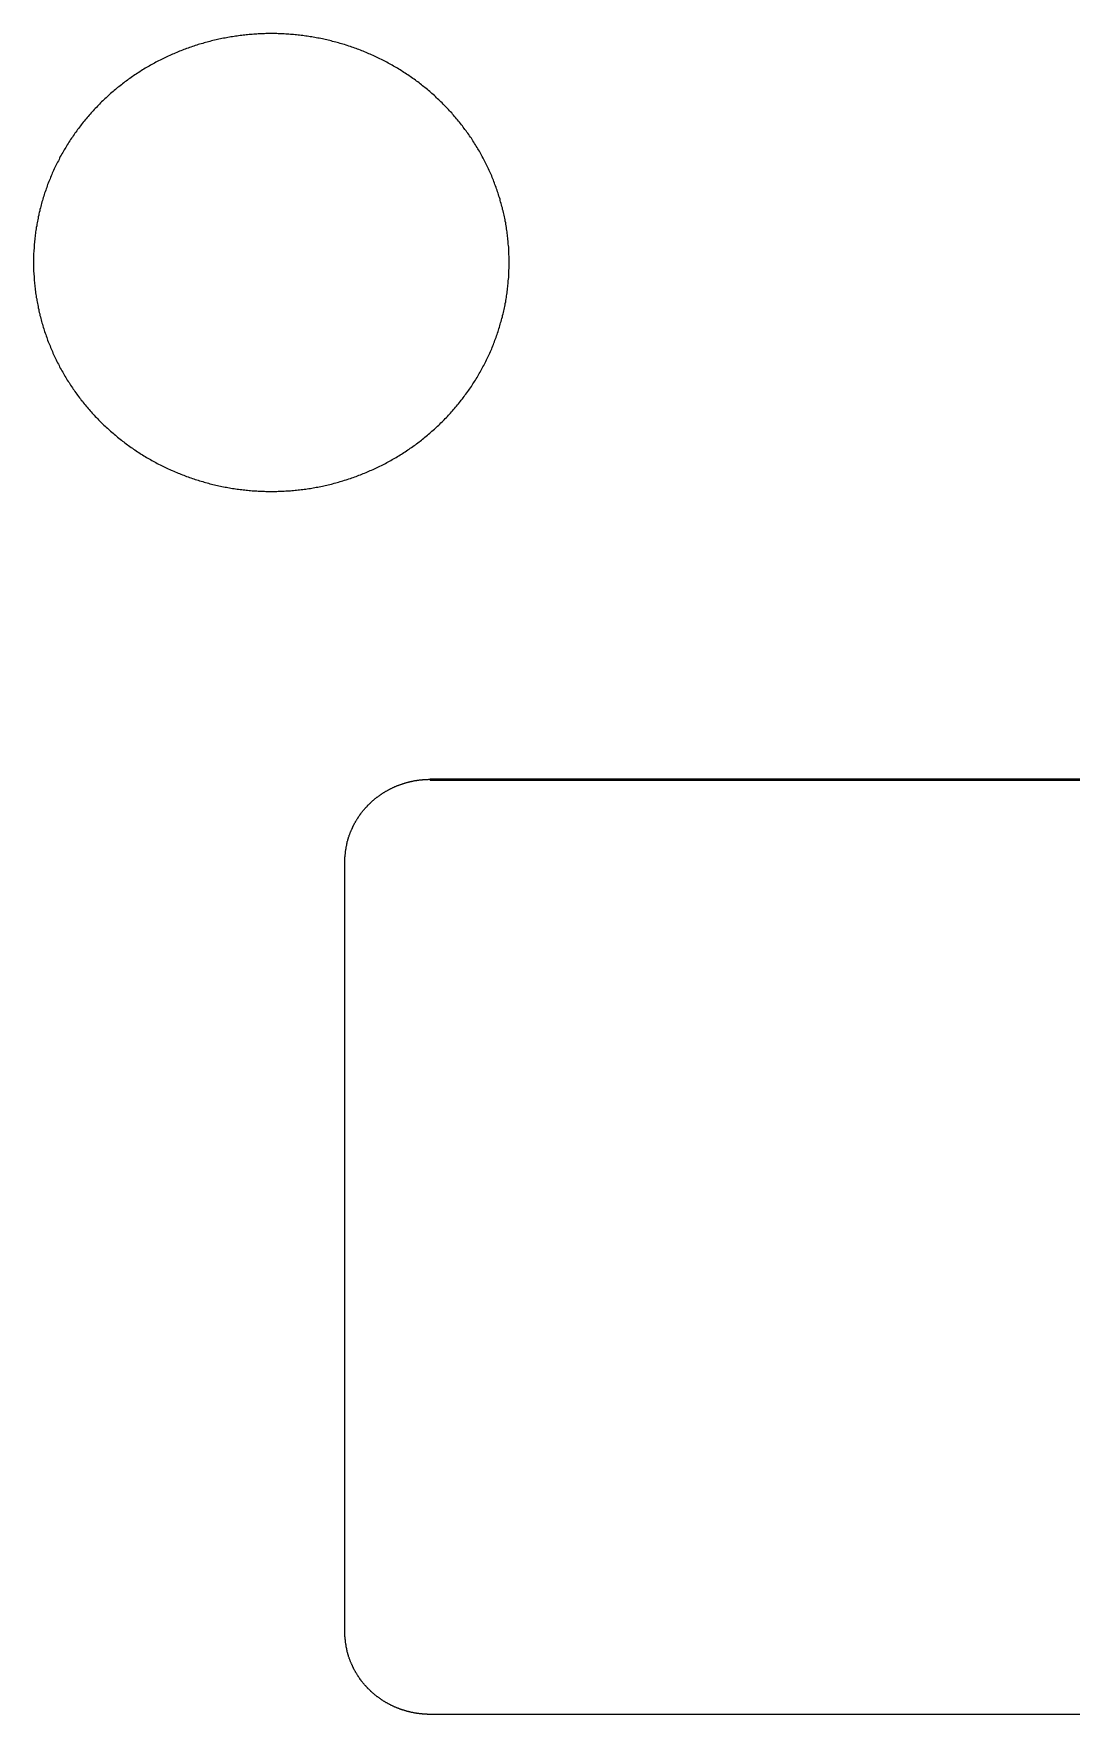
# Model space of a CAD drawing. Extents: x 4511820 to 5180432, y -1526536 to -944957.
# Drawn here: x 5013733.4 to 5013773.1, y -1423228.2 to -1423163.9 of the extents above; entities that cross this region are included whole.
import ezdxf

# ---------------------------------------------------------------- set-up
doc = ezdxf.new("R2010")
doc.units = 0
doc.header["$MEASUREMENT"] = 0
doc.layers.add('Z-Kúrenie', color=101, linetype='CONTINUOUS')

msp = doc.modelspace()

# ---------------------------------------------------------------- linework, layer by layer
at = {"layer": 'Z-Kúrenie'}
for p, q in [((5013809.5, -1423192.435), (5013748.543, -1423192.435)), ((5013748.543, -1423192.435), (5013748.543, -1423192.479)), ((5013809.5, -1423192.479), (5013748.543, -1423192.479)), ((5013745.276, -1423225.122), (5013745.276, -1423195.582)), ((5013809.5, -1423228.226), (5013748.543, -1423228.226))]:
    msp.add_line(p, q, dxfattribs=at)
for points in [[(5013751.563, -1423172.648, 0), (5013751.563, -1423172.589, 0), (5013751.563, -1423172.531, 0), (5013751.563, -1423172.472, 0), (5013751.563, -1423172.414, 0), (5013751.554, -1423172.356, 0), (5013751.554, -1423172.297, 0), (5013751.554, -1423172.239, 0), (5013751.546, -1423172.18, 0), (5013751.546, -1423172.122, 0), (5013751.546, -1423172.063, 0), (5013751.537, -1423172.005, 0), (5013751.529, -1423171.947, 0), (5013751.529, -1423171.888, 0), (5013751.521, -1423171.83, 0), (5013751.512, -1423171.772, 0), (5013751.512, -1423171.714, 0), (5013751.504, -1423171.655, 0), (5013751.496, -1423171.597, 0), (5013751.487, -1423171.539, 0), (5013751.479, -1423171.481, 0), (5013751.47, -1423171.423, 0), (5013751.462, -1423171.365, 0), (5013751.454, -1423171.307, 0), (5013751.445, -1423171.249, 0), (5013751.437, -1423171.191, 0), (5013751.429, -1423171.134, 0), (5013751.412, -1423171.076, 0), (5013751.404, -1423171.018, 0), (5013751.395, -1423170.961, 0), (5013751.378, -1423170.903, 0), (5013751.37, -1423170.846, 0), (5013751.353, -1423170.789, 0), (5013751.345, -1423170.732, 0), (5013751.328, -1423170.675, 0), (5013751.311, -1423170.618, 0), (5013751.303, -1423170.561, 0), (5013751.286, -1423170.504, 0), (5013751.27, -1423170.447, 0), (5013751.253, -1423170.391, 0), (5013751.236, -1423170.334, 0), (5013751.219, -1423170.278, 0), (5013751.211, -1423170.222, 0), (5013751.186, -1423170.166, 0), (5013751.169, -1423170.11, 0), (5013751.152, -1423170.054, 0), (5013751.136, -1423169.998, 0), (5013751.119, -1423169.942, 0), (5013751.102, -1423169.887, 0), (5013751.077, -1423169.832, 0), (5013751.06, -1423169.776, 0), (5013751.044, -1423169.721, 0), (5013751.019, -1423169.667, 0), (5013751.002, -1423169.612, 0), (5013750.977, -1423169.557, 0), (5013750.96, -1423169.503, 0), (5013750.935, -1423169.448, 0), (5013750.91, -1423169.394, 0), (5013750.893, -1423169.34, 0), (5013750.868, -1423169.286, 0), (5013750.843, -1423169.232, 0), (5013750.818, -1423169.179, 0), (5013750.793, -1423169.126, 0), (5013750.767, -1423169.072, 0), (5013750.742, -1423169.019, 0), (5013750.717, -1423168.966, 0), (5013750.692, -1423168.914, 0), (5013750.667, -1423168.861, 0), (5013750.642, -1423168.809, 0), (5013750.617, -1423168.757, 0), (5013750.592, -1423168.705, 0), (5013750.567, -1423168.653, 0), (5013750.533, -1423168.601, 0), (5013750.508, -1423168.55, 0), (5013750.475, -1423168.499, 0), (5013750.449, -1423168.447, 0), (5013750.424, -1423168.397, 0), (5013750.391, -1423168.346, 0), (5013750.366, -1423168.296, 0), (5013750.332, -1423168.245, 0), (5013750.299, -1423168.195, 0), (5013750.274, -1423168.145, 0), (5013750.24, -1423168.096, 0), (5013750.207, -1423168.046, 0), (5013750.173, -1423167.997, 0), (5013750.148, -1423167.948, 0), (5013750.115, -1423167.899, 0), (5013750.081, -1423167.851, 0), (5013750.048, -1423167.803, 0), (5013750.014, -1423167.754, 0), (5013749.981, -1423167.707, 0), (5013749.947, -1423167.659, 0), (5013749.914, -1423167.611, 0), (5013749.872, -1423167.564, 0), (5013749.839, -1423167.517, 0), (5013749.805, -1423167.47, 0), (5013749.772, -1423167.424, 0), (5013749.738, -1423167.378, 0), (5013749.696, -1423167.332, 0), (5013749.663, -1423167.286, 0), (5013749.621, -1423167.24, 0), (5013749.588, -1423167.195, 0), (5013749.546, -1423167.15, 0), (5013749.512, -1423167.105, 0), (5013749.47, -1423167.061, 0), (5013749.437, -1423167.016, 0), (5013749.395, -1423166.972, 0), (5013749.362, -1423166.929, 0), (5013749.32, -1423166.885, 0), (5013749.278, -1423166.842, 0), (5013749.236, -1423166.799, 0), (5013749.203, -1423166.756, 0), (5013749.161, -1423166.714, 0), (5013749.119, -1423166.671, 0), (5013749.077, -1423166.629, 0), (5013749.035, -1423166.588, 0), (5013748.993, -1423166.546, 0), (5013748.952, -1423166.505, 0), (5013748.91, -1423166.464, 0), (5013748.868, -1423166.424, 0), (5013748.826, -1423166.384, 0), (5013748.784, -1423166.344, 0), (5013748.742, -1423166.304, 0), (5013748.7, -1423166.264, 0), (5013748.65, -1423166.225, 0), (5013748.608, -1423166.186, 0), (5013748.567, -1423166.148, 0), (5013748.525, -1423166.11, 0), (5013748.475, -1423166.072, 0), (5013748.433, -1423166.034, 0), (5013748.391, -1423165.997, 0), (5013748.341, -1423165.959, 0), (5013748.299, -1423165.923, 0), (5013748.249, -1423165.886, 0), (5013748.207, -1423165.85, 0), (5013748.157, -1423165.814, 0), (5013748.115, -1423165.778, 0), (5013748.064, -1423165.743, 0), (5013748.014, -1423165.708, 0), (5013747.972, -1423165.673, 0), (5013747.922, -1423165.639, 0), (5013747.872, -1423165.605, 0), (5013747.83, -1423165.571, 0), (5013747.78, -1423165.537, 0), (5013747.73, -1423165.504, 0), (5013747.679, -1423165.471, 0), (5013747.638, -1423165.439, 0), (5013747.587, -1423165.407, 0), (5013747.537, -1423165.375, 0), (5013747.487, -1423165.343, 0), (5013747.437, -1423165.312, 0), (5013747.387, -1423165.281, 0), (5013747.336, -1423165.25, 0), (5013747.286, -1423165.22, 0), (5013747.236, -1423165.19, 0), (5013747.186, -1423165.16, 0), (5013747.136, -1423165.131, 0), (5013747.085, -1423165.102, 0), (5013747.035, -1423165.073, 0), (5013746.985, -1423165.045, 0), (5013746.935, -1423165.017, 0), (5013746.884, -1423164.989, 0), (5013746.826, -1423164.962, 0), (5013746.776, -1423164.935, 0), (5013746.725, -1423164.908, 0), (5013746.675, -1423164.881, 0), (5013746.617, -1423164.855, 0), (5013746.566, -1423164.83, 0), (5013746.516, -1423164.804, 0), (5013746.466, -1423164.779, 0), (5013746.407, -1423164.755, 0), (5013746.357, -1423164.73, 0), (5013746.299, -1423164.706, 0), (5013746.248, -1423164.682, 0), (5013746.198, -1423164.659, 0), (5013746.14, -1423164.636, 0), (5013746.089, -1423164.613, 0), (5013746.031, -1423164.591, 0), (5013745.981, -1423164.569, 0), (5013745.922, -1423164.547, 0), (5013745.872, -1423164.526, 0), (5013745.813, -1423164.505, 0), (5013745.763, -1423164.484, 0), (5013745.705, -1423164.464, 0), (5013745.654, -1423164.444, 0), (5013745.596, -1423164.424, 0), (5013745.537, -1423164.405, 0), (5013745.487, -1423164.386, 0), (5013745.428, -1423164.368, 0), (5013745.37, -1423164.349, 0), (5013745.32, -1423164.332, 0), (5013745.261, -1423164.314, 0), (5013745.202, -1423164.297, 0), (5013745.152, -1423164.28, 0), (5013745.094, -1423164.264, 0), (5013745.035, -1423164.247, 0), (5013744.976, -1423164.232, 0), (5013744.926, -1423164.216, 0), (5013744.868, -1423164.201, 0), (5013744.809, -1423164.187, 0), (5013744.751, -1423164.172, 0), (5013744.7, -1423164.158, 0), (5013744.642, -1423164.145, 0), (5013744.583, -1423164.131, 0), (5013744.525, -1423164.118, 0), (5013744.466, -1423164.106, 0), (5013744.416, -1423164.094, 0), (5013744.357, -1423164.082, 0), (5013744.299, -1423164.07, 0), (5013744.24, -1423164.059, 0), (5013744.181, -1423164.048, 0), (5013744.123, -1423164.038, 0), (5013744.064, -1423164.028, 0), (5013744.006, -1423164.018, 0), (5013743.947, -1423164.009, 0), (5013743.897, -1423164, 0), (5013743.838, -1423163.991, 0), (5013743.78, -1423163.983, 0), (5013743.721, -1423163.975, 0), (5013743.663, -1423163.967, 0), (5013743.604, -1423163.96, 0), (5013743.545, -1423163.953, 0), (5013743.487, -1423163.947, 0), (5013743.428, -1423163.94, 0), (5013743.37, -1423163.935, 0), (5013743.311, -1423163.929, 0), (5013743.253, -1423163.924, 0), (5013743.194, -1423163.919, 0), (5013743.135, -1423163.915, 0), (5013743.077, -1423163.911, 0), (5013743.018, -1423163.907, 0), (5013742.96, -1423163.904, 0), (5013742.901, -1423163.901, 0), (5013742.842, -1423163.899, 0), (5013742.784, -1423163.897, 0), (5013742.725, -1423163.895, 0), (5013742.667, -1423163.893, 0), (5013742.608, -1423163.892, 0), (5013742.55, -1423163.892, 0), (5013742.491, -1423163.891, 0), (5013742.432, -1423163.891, 0), (5013742.374, -1423163.892, 0), (5013742.315, -1423163.892, 0), (5013742.257, -1423163.893, 0), (5013742.198, -1423163.895, 0), (5013742.14, -1423163.897, 0), (5013742.081, -1423163.899, 0), (5013742.022, -1423163.901, 0), (5013741.964, -1423163.904, 0), (5013741.905, -1423163.907, 0), (5013741.847, -1423163.911, 0), (5013741.788, -1423163.915, 0), (5013741.729, -1423163.919, 0), (5013741.671, -1423163.924, 0), (5013741.612, -1423163.929, 0), (5013741.554, -1423163.935, 0), (5013741.504, -1423163.94, 0), (5013741.445, -1423163.947, 0), (5013741.386, -1423163.953, 0), (5013741.328, -1423163.96, 0), (5013741.269, -1423163.967, 0), (5013741.211, -1423163.975, 0), (5013741.152, -1423163.983, 0), (5013741.093, -1423163.991, 0), (5013741.035, -1423164, 0), (5013740.976, -1423164.009, 0), (5013740.918, -1423164.018, 0), (5013740.859, -1423164.028, 0), (5013740.801, -1423164.038, 0), (5013740.75, -1423164.048, 0), (5013740.692, -1423164.059, 0), (5013740.633, -1423164.07, 0), (5013740.575, -1423164.082, 0), (5013740.516, -1423164.094, 0), (5013740.457, -1423164.106, 0), (5013740.399, -1423164.118, 0), (5013740.349, -1423164.131, 0), (5013740.29, -1423164.145, 0), (5013740.231, -1423164.158, 0), (5013740.173, -1423164.172, 0), (5013740.114, -1423164.187, 0), (5013740.064, -1423164.201, 0), (5013740.006, -1423164.216, 0), (5013739.947, -1423164.232, 0), (5013739.888, -1423164.247, 0), (5013739.838, -1423164.264, 0), (5013739.78, -1423164.28, 0), (5013739.721, -1423164.297, 0), (5013739.662, -1423164.314, 0), (5013739.612, -1423164.332, 0), (5013739.554, -1423164.349, 0), (5013739.503, -1423164.368, 0), (5013739.445, -1423164.386, 0), (5013739.386, -1423164.405, 0), (5013739.336, -1423164.424, 0), (5013739.277, -1423164.444, 0), (5013739.219, -1423164.464, 0), (5013739.169, -1423164.484, 0), (5013739.11, -1423164.505, 0), (5013739.06, -1423164.526, 0), (5013739.001, -1423164.547, 0), (5013738.951, -1423164.569, 0), (5013738.893, -1423164.591, 0), (5013738.842, -1423164.613, 0), (5013738.784, -1423164.636, 0), (5013738.734, -1423164.659, 0), (5013738.683, -1423164.682, 0), (5013738.625, -1423164.706, 0), (5013738.575, -1423164.73, 0), (5013738.516, -1423164.755, 0), (5013738.466, -1423164.779, 0), (5013738.416, -1423164.804, 0), (5013738.357, -1423164.83, 0), (5013738.307, -1423164.855, 0), (5013738.257, -1423164.881, 0), (5013738.206, -1423164.908, 0), (5013738.148, -1423164.935, 0), (5013738.098, -1423164.962, 0), (5013738.047, -1423164.989, 0), (5013737.997, -1423165.017, 0), (5013737.947, -1423165.045, 0), (5013737.897, -1423165.073, 0), (5013737.838, -1423165.102, 0), (5013737.788, -1423165.131, 0), (5013737.738, -1423165.16, 0), (5013737.687, -1423165.19, 0), (5013737.637, -1423165.22, 0), (5013737.587, -1423165.25, 0), (5013737.537, -1423165.281, 0), (5013737.487, -1423165.312, 0), (5013737.445, -1423165.343, 0), (5013737.395, -1423165.375, 0), (5013737.344, -1423165.407, 0), (5013737.294, -1423165.439, 0), (5013737.244, -1423165.471, 0), (5013737.194, -1423165.504, 0), (5013737.152, -1423165.537, 0), (5013737.102, -1423165.571, 0), (5013737.051, -1423165.605, 0), (5013737.001, -1423165.639, 0), (5013736.959, -1423165.673, 0), (5013736.909, -1423165.708, 0), (5013736.859, -1423165.743, 0), (5013736.817, -1423165.778, 0), (5013736.767, -1423165.814, 0), (5013736.725, -1423165.85, 0), (5013736.675, -1423165.886, 0), (5013736.633, -1423165.923, 0), (5013736.583, -1423165.959, 0), (5013736.541, -1423165.997, 0), (5013736.499, -1423166.034, 0), (5013736.449, -1423166.072, 0), (5013736.407, -1423166.11, 0), (5013736.365, -1423166.148, 0), (5013736.315, -1423166.186, 0), (5013736.273, -1423166.225, 0), (5013736.231, -1423166.264, 0), (5013736.189, -1423166.304, 0), (5013736.148, -1423166.344, 0), (5013736.097, -1423166.384, 0), (5013736.056, -1423166.424, 0), (5013736.014, -1423166.464, 0), (5013735.972, -1423166.505, 0), (5013735.93, -1423166.546, 0), (5013735.888, -1423166.588, 0), (5013735.846, -1423166.629, 0), (5013735.813, -1423166.671, 0), (5013735.771, -1423166.714, 0), (5013735.729, -1423166.756, 0), (5013735.687, -1423166.799, 0), (5013735.646, -1423166.842, 0), (5013735.612, -1423166.885, 0), (5013735.57, -1423166.929, 0), (5013735.528, -1423166.972, 0), (5013735.495, -1423167.016, 0), (5013735.453, -1423167.061, 0), (5013735.42, -1423167.105, 0), (5013735.378, -1423167.15, 0), (5013735.344, -1423167.195, 0), (5013735.302, -1423167.24, 0), (5013735.269, -1423167.286, 0), (5013735.227, -1423167.332, 0), (5013735.194, -1423167.378, 0), (5013735.16, -1423167.424, 0), (5013735.127, -1423167.47, 0), (5013735.085, -1423167.517, 0), (5013735.051, -1423167.564, 0), (5013735.018, -1423167.611, 0), (5013734.984, -1423167.659, 0), (5013734.951, -1423167.707, 0), (5013734.917, -1423167.754, 0), (5013734.884, -1423167.803, 0), (5013734.851, -1423167.851, 0), (5013734.817, -1423167.899, 0), (5013734.784, -1423167.948, 0), (5013734.75, -1423167.997, 0), (5013734.717, -1423168.046, 0), (5013734.692, -1423168.096, 0), (5013734.658, -1423168.145, 0), (5013734.625, -1423168.195, 0), (5013734.599, -1423168.245, 0), (5013734.566, -1423168.296, 0), (5013734.533, -1423168.346, 0), (5013734.507, -1423168.397, 0), (5013734.482, -1423168.447, 0), (5013734.449, -1423168.499, 0), (5013734.424, -1423168.55, 0), (5013734.39, -1423168.601, 0), (5013734.365, -1423168.653, 0), (5013734.34, -1423168.705, 0), (5013734.315, -1423168.757, 0), (5013734.281, -1423168.809, 0), (5013734.256, -1423168.861, 0), (5013734.231, -1423168.914, 0), (5013734.206, -1423168.966, 0), (5013734.181, -1423169.019, 0), (5013734.156, -1423169.072, 0), (5013734.131, -1423169.126, 0), (5013734.106, -1423169.179, 0), (5013734.081, -1423169.232, 0), (5013734.064, -1423169.286, 0), (5013734.039, -1423169.34, 0), (5013734.014, -1423169.394, 0), (5013733.997, -1423169.448, 0), (5013733.972, -1423169.503, 0), (5013733.947, -1423169.557, 0), (5013733.93, -1423169.612, 0), (5013733.905, -1423169.667, 0), (5013733.888, -1423169.721, 0), (5013733.871, -1423169.776, 0), (5013733.846, -1423169.832, 0), (5013733.83, -1423169.887, 0), (5013733.813, -1423169.942, 0), (5013733.788, -1423169.998, 0), (5013733.771, -1423170.054, 0), (5013733.754, -1423170.11, 0), (5013733.737, -1423170.166, 0), (5013733.721, -1423170.222, 0), (5013733.704, -1423170.278, 0), (5013733.687, -1423170.334, 0), (5013733.671, -1423170.391, 0), (5013733.654, -1423170.447, 0), (5013733.645, -1423170.504, 0), (5013733.629, -1423170.561, 0), (5013733.612, -1423170.618, 0), (5013733.604, -1423170.675, 0), (5013733.587, -1423170.732, 0), (5013733.57, -1423170.789, 0), (5013733.562, -1423170.846, 0), (5013733.545, -1423170.903, 0), (5013733.537, -1423170.961, 0), (5013733.528, -1423171.018, 0), (5013733.512, -1423171.076, 0), (5013733.503, -1423171.134, 0), (5013733.495, -1423171.191, 0), (5013733.486, -1423171.249, 0), (5013733.47, -1423171.307, 0), (5013733.461, -1423171.365, 0), (5013733.453, -1423171.423, 0), (5013733.445, -1423171.481, 0), (5013733.436, -1423171.539, 0), (5013733.428, -1423171.597, 0), (5013733.428, -1423171.655, 0), (5013733.419, -1423171.714, 0), (5013733.411, -1423171.772, 0), (5013733.403, -1423171.83, 0), (5013733.403, -1423171.888, 0), (5013733.394, -1423171.947, 0), (5013733.394, -1423172.005, 0), (5013733.386, -1423172.063, 0), (5013733.386, -1423172.122, 0), (5013733.378, -1423172.18, 0), (5013733.378, -1423172.239, 0), (5013733.369, -1423172.297, 0), (5013733.369, -1423172.356, 0), (5013733.369, -1423172.414, 0), (5013733.369, -1423172.472, 0), (5013733.369, -1423172.531, 0), (5013733.369, -1423172.589, 0), (5013733.369, -1423172.648, 0)], [(5013733.369, -1423172.648, 0), (5013733.369, -1423172.706, 0), (5013733.369, -1423172.765, 0), (5013733.369, -1423172.823, 0), (5013733.369, -1423172.881, 0), (5013733.369, -1423172.94, 0), (5013733.369, -1423172.998, 0), (5013733.378, -1423173.057, 0), (5013733.378, -1423173.115, 0), (5013733.386, -1423173.174, 0), (5013733.386, -1423173.232, 0), (5013733.394, -1423173.291, 0), (5013733.394, -1423173.349, 0), (5013733.403, -1423173.407, 0), (5013733.403, -1423173.466, 0), (5013733.411, -1423173.524, 0), (5013733.419, -1423173.582, 0), (5013733.428, -1423173.64, 0), (5013733.428, -1423173.699, 0), (5013733.436, -1423173.757, 0), (5013733.445, -1423173.815, 0), (5013733.453, -1423173.873, 0), (5013733.461, -1423173.931, 0), (5013733.47, -1423173.989, 0), (5013733.486, -1423174.047, 0), (5013733.495, -1423174.105, 0), (5013733.503, -1423174.162, 0), (5013733.512, -1423174.22, 0), (5013733.528, -1423174.278, 0), (5013733.537, -1423174.335, 0), (5013733.545, -1423174.393, 0), (5013733.562, -1423174.45, 0), (5013733.57, -1423174.507, 0), (5013733.587, -1423174.564, 0), (5013733.604, -1423174.622, 0), (5013733.612, -1423174.679, 0), (5013733.629, -1423174.735, 0), (5013733.645, -1423174.792, 0), (5013733.654, -1423174.849, 0), (5013733.671, -1423174.905, 0), (5013733.687, -1423174.962, 0), (5013733.704, -1423175.018, 0), (5013733.721, -1423175.075, 0), (5013733.737, -1423175.131, 0), (5013733.754, -1423175.187, 0), (5013733.771, -1423175.243, 0), (5013733.788, -1423175.298, 0), (5013733.813, -1423175.354, 0), (5013733.83, -1423175.409, 0), (5013733.846, -1423175.465, 0), (5013733.871, -1423175.52, 0), (5013733.888, -1423175.575, 0), (5013733.905, -1423175.63, 0), (5013733.93, -1423175.685, 0), (5013733.947, -1423175.739, 0), (5013733.972, -1423175.794, 0), (5013733.997, -1423175.848, 0), (5013734.014, -1423175.902, 0), (5013734.039, -1423175.956, 0), (5013734.064, -1423176.01, 0), (5013734.089, -1423176.064, 0), (5013734.106, -1423176.118, 0), (5013734.131, -1423176.171, 0), (5013734.156, -1423176.224, 0), (5013734.181, -1423176.277, 0), (5013734.206, -1423176.33, 0), (5013734.231, -1423176.383, 0), (5013734.256, -1423176.436, 0), (5013734.281, -1423176.488, 0), (5013734.315, -1423176.54, 0), (5013734.34, -1423176.592, 0), (5013734.365, -1423176.644, 0), (5013734.39, -1423176.696, 0), (5013734.424, -1423176.747, 0), (5013734.449, -1423176.798, 0), (5013734.482, -1423176.849, 0), (5013734.507, -1423176.9, 0), (5013734.541, -1423176.951, 0), (5013734.566, -1423177.001, 0), (5013734.599, -1423177.052, 0), (5013734.625, -1423177.102, 0), (5013734.658, -1423177.152, 0), (5013734.692, -1423177.201, 0), (5013734.725, -1423177.251, 0), (5013734.75, -1423177.3, 0), (5013734.784, -1423177.349, 0), (5013734.817, -1423177.398, 0), (5013734.851, -1423177.446, 0), (5013734.884, -1423177.495, 0), (5013734.917, -1423177.543, 0), (5013734.951, -1423177.591, 0), (5013734.984, -1423177.638, 0), (5013735.018, -1423177.686, 0), (5013735.051, -1423177.733, 0), (5013735.085, -1423177.78, 0), (5013735.127, -1423177.827, 0), (5013735.16, -1423177.873, 0), (5013735.194, -1423177.92, 0), (5013735.235, -1423177.966, 0), (5013735.269, -1423178.012, 0), (5013735.302, -1423178.057, 0), (5013735.344, -1423178.102, 0), (5013735.378, -1423178.148, 0), (5013735.42, -1423178.192, 0), (5013735.453, -1423178.237, 0), (5013735.495, -1423178.281, 0), (5013735.528, -1423178.325, 0), (5013735.57, -1423178.369, 0), (5013735.612, -1423178.413, 0), (5013735.646, -1423178.456, 0), (5013735.687, -1423178.499, 0), (5013735.729, -1423178.542, 0), (5013735.771, -1423178.584, 0), (5013735.813, -1423178.627, 0), (5013735.855, -1423178.669, 0), (5013735.888, -1423178.71, 0), (5013735.93, -1423178.752, 0), (5013735.972, -1423178.793, 0), (5013736.014, -1423178.834, 0), (5013736.056, -1423178.874, 0), (5013736.106, -1423178.915, 0), (5013736.148, -1423178.955, 0), (5013736.189, -1423178.995, 0), (5013736.231, -1423179.034, 0), (5013736.273, -1423179.073, 0), (5013736.315, -1423179.112, 0), (5013736.365, -1423179.151, 0), (5013736.407, -1423179.189, 0), (5013736.449, -1423179.227, 0), (5013736.499, -1423179.265, 0), (5013736.541, -1423179.302, 0), (5013736.583, -1423179.34, 0), (5013736.633, -1423179.376, 0), (5013736.675, -1423179.413, 0), (5013736.725, -1423179.449, 0), (5013736.767, -1423179.485, 0), (5013736.817, -1423179.521, 0), (5013736.859, -1423179.556, 0), (5013736.909, -1423179.591, 0), (5013736.959, -1423179.626, 0), (5013737.001, -1423179.661, 0), (5013737.051, -1423179.695, 0), (5013737.102, -1423179.729, 0), (5013737.152, -1423179.762, 0), (5013737.194, -1423179.796, 0), (5013737.244, -1423179.828, 0), (5013737.294, -1423179.861, 0), (5013737.344, -1423179.893, 0), (5013737.395, -1423179.925, 0), (5013737.445, -1423179.957, 0), (5013737.487, -1423179.988, 0), (5013737.537, -1423180.019, 0), (5013737.587, -1423180.05, 0), (5013737.637, -1423180.081, 0), (5013737.687, -1423180.111, 0), (5013737.738, -1423180.14, 0), (5013737.788, -1423180.17, 0), (5013737.838, -1423180.199, 0), (5013737.897, -1423180.228, 0), (5013737.947, -1423180.256, 0), (5013737.997, -1423180.284, 0), (5013738.047, -1423180.312, 0), (5013738.098, -1423180.34, 0), (5013738.148, -1423180.367, 0), (5013738.206, -1423180.394, 0), (5013738.257, -1423180.42, 0), (5013738.307, -1423180.446, 0), (5013738.357, -1423180.472, 0), (5013738.416, -1423180.498, 0), (5013738.466, -1423180.523, 0), (5013738.516, -1423180.547, 0), (5013738.575, -1423180.572, 0), (5013738.625, -1423180.596, 0), (5013738.675, -1423180.62, 0), (5013738.734, -1423180.643, 0), (5013738.784, -1423180.666, 0), (5013738.842, -1423180.689, 0), (5013738.893, -1423180.712, 0), (5013738.951, -1423180.734, 0), (5013739.001, -1423180.756, 0), (5013739.06, -1423180.777, 0), (5013739.11, -1423180.798, 0), (5013739.169, -1423180.819, 0), (5013739.219, -1423180.839, 0), (5013739.277, -1423180.859, 0), (5013739.336, -1423180.879, 0), (5013739.386, -1423180.898, 0), (5013739.445, -1423180.917, 0), (5013739.495, -1423180.936, 0), (5013739.554, -1423180.954, 0), (5013739.612, -1423180.972, 0), (5013739.662, -1423180.99, 0), (5013739.721, -1423181.007, 0), (5013739.78, -1423181.024, 0), (5013739.838, -1423181.04, 0), (5013739.888, -1423181.057, 0), (5013739.947, -1423181.072, 0), (5013740.006, -1423181.088, 0), (5013740.064, -1423181.103, 0), (5013740.114, -1423181.118, 0), (5013740.173, -1423181.132, 0), (5013740.231, -1423181.146, 0), (5013740.29, -1423181.16, 0), (5013740.34, -1423181.173, 0), (5013740.399, -1423181.186, 0), (5013740.457, -1423181.199, 0), (5013740.516, -1423181.211, 0), (5013740.575, -1423181.223, 0), (5013740.633, -1423181.235, 0), (5013740.692, -1423181.246, 0), (5013740.742, -1423181.257, 0), (5013740.801, -1423181.267, 0), (5013740.859, -1423181.278, 0), (5013740.918, -1423181.287, 0), (5013740.976, -1423181.297, 0), (5013741.035, -1423181.306, 0), (5013741.093, -1423181.314, 0), (5013741.152, -1423181.323, 0), (5013741.211, -1423181.331, 0), (5013741.269, -1423181.338, 0), (5013741.328, -1423181.346, 0), (5013741.386, -1423181.353, 0), (5013741.445, -1423181.359, 0), (5013741.495, -1423181.365, 0), (5013741.554, -1423181.371, 0), (5013741.612, -1423181.376, 0), (5013741.671, -1423181.382, 0), (5013741.729, -1423181.386, 0), (5013741.788, -1423181.391, 0), (5013741.847, -1423181.395, 0), (5013741.905, -1423181.398, 0), (5013741.964, -1423181.402, 0), (5013742.022, -1423181.405, 0), (5013742.081, -1423181.407, 0), (5013742.14, -1423181.409, 0), (5013742.198, -1423181.411, 0), (5013742.257, -1423181.413, 0), (5013742.315, -1423181.414, 0), (5013742.374, -1423181.414, 0), (5013742.432, -1423181.415, 0), (5013742.491, -1423181.415, 0), (5013742.55, -1423181.414, 0), (5013742.608, -1423181.414, 0), (5013742.667, -1423181.413, 0), (5013742.725, -1423181.411, 0), (5013742.784, -1423181.409, 0), (5013742.842, -1423181.407, 0), (5013742.901, -1423181.405, 0), (5013742.96, -1423181.402, 0), (5013743.018, -1423181.398, 0), (5013743.077, -1423181.395, 0), (5013743.135, -1423181.391, 0), (5013743.194, -1423181.386, 0), (5013743.253, -1423181.382, 0), (5013743.311, -1423181.376, 0), (5013743.37, -1423181.371, 0), (5013743.428, -1423181.365, 0), (5013743.487, -1423181.359, 0), (5013743.545, -1423181.353, 0), (5013743.604, -1423181.346, 0), (5013743.663, -1423181.338, 0), (5013743.721, -1423181.331, 0), (5013743.78, -1423181.323, 0), (5013743.838, -1423181.314, 0), (5013743.897, -1423181.306, 0), (5013743.955, -1423181.297, 0), (5013744.006, -1423181.287, 0), (5013744.064, -1423181.278, 0), (5013744.123, -1423181.267, 0), (5013744.181, -1423181.257, 0), (5013744.24, -1423181.246, 0), (5013744.299, -1423181.235, 0), (5013744.357, -1423181.223, 0), (5013744.416, -1423181.211, 0), (5013744.466, -1423181.199, 0), (5013744.525, -1423181.186, 0), (5013744.583, -1423181.173, 0), (5013744.642, -1423181.16, 0), (5013744.7, -1423181.146, 0), (5013744.759, -1423181.132, 0), (5013744.809, -1423181.118, 0), (5013744.868, -1423181.103, 0), (5013744.926, -1423181.088, 0), (5013744.985, -1423181.072, 0), (5013745.035, -1423181.057, 0), (5013745.094, -1423181.04, 0), (5013745.152, -1423181.024, 0), (5013745.202, -1423181.007, 0), (5013745.261, -1423180.99, 0), (5013745.32, -1423180.972, 0), (5013745.37, -1423180.954, 0), (5013745.428, -1423180.936, 0), (5013745.487, -1423180.917, 0), (5013745.537, -1423180.898, 0), (5013745.596, -1423180.879, 0), (5013745.654, -1423180.859, 0), (5013745.705, -1423180.839, 0), (5013745.763, -1423180.819, 0), (5013745.813, -1423180.798, 0), (5013745.872, -1423180.777, 0), (5013745.922, -1423180.756, 0), (5013745.981, -1423180.734, 0), (5013746.031, -1423180.712, 0), (5013746.089, -1423180.689, 0), (5013746.14, -1423180.666, 0), (5013746.198, -1423180.643, 0), (5013746.248, -1423180.62, 0), (5013746.299, -1423180.596, 0), (5013746.357, -1423180.572, 0), (5013746.407, -1423180.547, 0), (5013746.466, -1423180.523, 0), (5013746.516, -1423180.498, 0), (5013746.566, -1423180.472, 0), (5013746.617, -1423180.446, 0), (5013746.675, -1423180.42, 0), (5013746.725, -1423180.394, 0), (5013746.776, -1423180.367, 0), (5013746.826, -1423180.34, 0), (5013746.884, -1423180.312, 0), (5013746.935, -1423180.284, 0), (5013746.985, -1423180.256, 0), (5013747.035, -1423180.228, 0), (5013747.085, -1423180.199, 0), (5013747.136, -1423180.17, 0), (5013747.186, -1423180.14, 0), (5013747.236, -1423180.111, 0), (5013747.286, -1423180.081, 0), (5013747.336, -1423180.05, 0), (5013747.387, -1423180.019, 0), (5013747.437, -1423179.988, 0), (5013747.487, -1423179.957, 0), (5013747.537, -1423179.925, 0), (5013747.587, -1423179.893, 0), (5013747.638, -1423179.861, 0), (5013747.679, -1423179.828, 0), (5013747.73, -1423179.796, 0), (5013747.78, -1423179.762, 0), (5013747.83, -1423179.729, 0), (5013747.872, -1423179.695, 0), (5013747.922, -1423179.661, 0), (5013747.972, -1423179.626, 0), (5013748.014, -1423179.591, 0), (5013748.064, -1423179.556, 0), (5013748.115, -1423179.521, 0), (5013748.157, -1423179.485, 0), (5013748.207, -1423179.449, 0), (5013748.249, -1423179.413, 0), (5013748.299, -1423179.376, 0), (5013748.341, -1423179.34, 0), (5013748.391, -1423179.302, 0), (5013748.433, -1423179.265, 0), (5013748.475, -1423179.227, 0), (5013748.525, -1423179.189, 0), (5013748.567, -1423179.151, 0), (5013748.608, -1423179.112, 0), (5013748.65, -1423179.073, 0), (5013748.7, -1423179.034, 0), (5013748.742, -1423178.995, 0), (5013748.784, -1423178.955, 0), (5013748.826, -1423178.915, 0), (5013748.868, -1423178.874, 0), (5013748.91, -1423178.834, 0), (5013748.952, -1423178.793, 0), (5013748.993, -1423178.752, 0), (5013749.035, -1423178.71, 0), (5013749.077, -1423178.669, 0), (5013749.119, -1423178.627, 0), (5013749.161, -1423178.584, 0), (5013749.203, -1423178.542, 0), (5013749.236, -1423178.499, 0), (5013749.278, -1423178.456, 0), (5013749.32, -1423178.413, 0), (5013749.353, -1423178.369, 0), (5013749.395, -1423178.325, 0), (5013749.437, -1423178.281, 0), (5013749.47, -1423178.237, 0), (5013749.512, -1423178.192, 0), (5013749.546, -1423178.148, 0), (5013749.588, -1423178.102, 0), (5013749.621, -1423178.057, 0), (5013749.663, -1423178.012, 0), (5013749.696, -1423177.966, 0), (5013749.73, -1423177.92, 0), (5013749.772, -1423177.873, 0), (5013749.805, -1423177.827, 0), (5013749.839, -1423177.78, 0), (5013749.872, -1423177.733, 0), (5013749.906, -1423177.686, 0), (5013749.947, -1423177.638, 0), (5013749.981, -1423177.591, 0), (5013750.014, -1423177.543, 0), (5013750.048, -1423177.495, 0), (5013750.081, -1423177.446, 0), (5013750.115, -1423177.398, 0), (5013750.14, -1423177.349, 0), (5013750.173, -1423177.3, 0), (5013750.207, -1423177.251, 0), (5013750.24, -1423177.201, 0), (5013750.274, -1423177.152, 0), (5013750.299, -1423177.102, 0), (5013750.332, -1423177.052, 0), (5013750.357, -1423177.001, 0), (5013750.391, -1423176.951, 0), (5013750.416, -1423176.9, 0), (5013750.449, -1423176.849, 0), (5013750.475, -1423176.798, 0), (5013750.508, -1423176.747, 0), (5013750.533, -1423176.696, 0), (5013750.558, -1423176.644, 0), (5013750.592, -1423176.592, 0), (5013750.617, -1423176.54, 0), (5013750.642, -1423176.488, 0), (5013750.667, -1423176.436, 0), (5013750.692, -1423176.383, 0), (5013750.717, -1423176.33, 0), (5013750.742, -1423176.277, 0), (5013750.767, -1423176.224, 0), (5013750.793, -1423176.171, 0), (5013750.818, -1423176.118, 0), (5013750.843, -1423176.064, 0), (5013750.868, -1423176.01, 0), (5013750.893, -1423175.956, 0), (5013750.91, -1423175.902, 0), (5013750.935, -1423175.848, 0), (5013750.96, -1423175.794, 0), (5013750.977, -1423175.739, 0), (5013751.002, -1423175.685, 0), (5013751.019, -1423175.63, 0), (5013751.044, -1423175.575, 0), (5013751.06, -1423175.52, 0), (5013751.077, -1423175.465, 0), (5013751.102, -1423175.409, 0), (5013751.119, -1423175.354, 0), (5013751.136, -1423175.298, 0), (5013751.152, -1423175.243, 0), (5013751.169, -1423175.187, 0), (5013751.186, -1423175.131, 0), (5013751.203, -1423175.075, 0), (5013751.219, -1423175.018, 0), (5013751.236, -1423174.962, 0), (5013751.253, -1423174.905, 0), (5013751.27, -1423174.849, 0), (5013751.286, -1423174.792, 0), (5013751.303, -1423174.735, 0), (5013751.311, -1423174.679, 0), (5013751.328, -1423174.622, 0), (5013751.345, -1423174.564, 0), (5013751.353, -1423174.507, 0), (5013751.37, -1423174.45, 0), (5013751.378, -1423174.393, 0), (5013751.395, -1423174.335, 0), (5013751.404, -1423174.278, 0), (5013751.412, -1423174.22, 0), (5013751.429, -1423174.162, 0), (5013751.437, -1423174.105, 0), (5013751.445, -1423174.047, 0), (5013751.454, -1423173.989, 0), (5013751.462, -1423173.931, 0), (5013751.47, -1423173.873, 0), (5013751.479, -1423173.815, 0), (5013751.487, -1423173.757, 0), (5013751.496, -1423173.699, 0), (5013751.504, -1423173.64, 0), (5013751.512, -1423173.582, 0), (5013751.512, -1423173.524, 0), (5013751.521, -1423173.466, 0), (5013751.529, -1423173.407, 0), (5013751.529, -1423173.349, 0), (5013751.537, -1423173.291, 0), (5013751.546, -1423173.232, 0), (5013751.546, -1423173.174, 0), (5013751.546, -1423173.115, 0), (5013751.554, -1423173.057, 0), (5013751.554, -1423172.998, 0), (5013751.554, -1423172.94, 0), (5013751.563, -1423172.881, 0), (5013751.563, -1423172.823, 0), (5013751.563, -1423172.765, 0), (5013751.563, -1423172.706, 0), (5013751.563, -1423172.648, 0)], [(5013745.278, -1423195.583, 0), (5013745.278, -1423195.563, 0), (5013745.278, -1423195.543, 0), (5013745.278, -1423195.523, 0), (5013745.278, -1423195.504, 0), (5013745.278, -1423195.484, 0), (5013745.278, -1423195.464, 0), (5013745.278, -1423195.445, 0), (5013745.278, -1423195.425, 0), (5013745.278, -1423195.405, 0), (5013745.286, -1423195.386, 0), (5013745.286, -1423195.366, 0), (5013745.286, -1423195.346, 0), (5013745.286, -1423195.327, 0), (5013745.286, -1423195.307, 0), (5013745.294, -1423195.287, 0), (5013745.294, -1423195.268, 0), (5013745.294, -1423195.248, 0), (5013745.294, -1423195.228, 0), (5013745.303, -1423195.209, 0), (5013745.303, -1423195.189, 0), (5013745.303, -1423195.169, 0), (5013745.311, -1423195.15, 0), (5013745.311, -1423195.13, 0), (5013745.311, -1423195.111, 0), (5013745.32, -1423195.091, 0), (5013745.32, -1423195.072, 0), (5013745.32, -1423195.052, 0), (5013745.328, -1423195.033, 0), (5013745.328, -1423195.013, 0), (5013745.336, -1423194.994, 0), (5013745.336, -1423194.975, 0), (5013745.345, -1423194.955, 0), (5013745.345, -1423194.936, 0), (5013745.353, -1423194.916, 0), (5013745.353, -1423194.897, 0), (5013745.361, -1423194.878, 0), (5013745.361, -1423194.859, 0), (5013745.37, -1423194.839, 0), (5013745.37, -1423194.82, 0), (5013745.378, -1423194.801, 0), (5013745.387, -1423194.782, 0), (5013745.387, -1423194.763, 0), (5013745.395, -1423194.744, 0), (5013745.403, -1423194.725, 0), (5013745.403, -1423194.706, 0), (5013745.412, -1423194.687, 0), (5013745.42, -1423194.668, 0), (5013745.42, -1423194.649, 0), (5013745.428, -1423194.63, 0), (5013745.437, -1423194.612, 0), (5013745.445, -1423194.593, 0), (5013745.445, -1423194.574, 0), (5013745.453, -1423194.556, 0), (5013745.462, -1423194.537, 0), (5013745.47, -1423194.518, 0), (5013745.479, -1423194.5, 0), (5013745.479, -1423194.481, 0), (5013745.487, -1423194.463, 0), (5013745.495, -1423194.445, 0), (5013745.504, -1423194.426, 0), (5013745.512, -1423194.408, 0), (5013745.52, -1423194.39, 0), (5013745.529, -1423194.372, 0), (5013745.537, -1423194.354, 0), (5013745.546, -1423194.335, 0), (5013745.554, -1423194.317, 0), (5013745.562, -1423194.3, 0), (5013745.571, -1423194.282, 0), (5013745.579, -1423194.264, 0), (5013745.587, -1423194.246, 0), (5013745.596, -1423194.228, 0), (5013745.604, -1423194.21, 0), (5013745.612, -1423194.193, 0), (5013745.621, -1423194.175, 0), (5013745.629, -1423194.158, 0), (5013745.638, -1423194.14, 0), (5013745.646, -1423194.123, 0), (5013745.654, -1423194.106, 0), (5013745.671, -1423194.088, 0), (5013745.679, -1423194.071, 0), (5013745.688, -1423194.054, 0), (5013745.696, -1423194.037, 0), (5013745.705, -1423194.02, 0), (5013745.721, -1423194.003, 0), (5013745.73, -1423193.986, 0), (5013745.738, -1423193.969, 0), (5013745.746, -1423193.952, 0), (5013745.755, -1423193.936, 0), (5013745.771, -1423193.919, 0), (5013745.78, -1423193.903, 0), (5013745.788, -1423193.886, 0), (5013745.805, -1423193.87, 0), (5013745.813, -1423193.853, 0), (5013745.822, -1423193.837, 0), (5013745.838, -1423193.821, 0), (5013745.847, -1423193.805, 0), (5013745.855, -1423193.789, 0), (5013745.872, -1423193.773, 0), (5013745.88, -1423193.757, 0), (5013745.897, -1423193.741, 0), (5013745.905, -1423193.725, 0), (5013745.914, -1423193.709, 0), (5013745.93, -1423193.694, 0), (5013745.939, -1423193.678, 0), (5013745.956, -1423193.663, 0), (5013745.964, -1423193.647, 0), (5013745.981, -1423193.632, 0), (5013745.989, -1423193.617, 0), (5013746.006, -1423193.602, 0), (5013746.014, -1423193.587, 0), (5013746.031, -1423193.572, 0), (5013746.039, -1423193.557, 0), (5013746.056, -1423193.542, 0), (5013746.073, -1423193.527, 0), (5013746.081, -1423193.512, 0), (5013746.098, -1423193.498, 0), (5013746.106, -1423193.483, 0), (5013746.123, -1423193.469, 0), (5013746.14, -1423193.454, 0), (5013746.148, -1423193.44, 0), (5013746.165, -1423193.426, 0), (5013746.173, -1423193.412, 0), (5013746.19, -1423193.398, 0), (5013746.207, -1423193.384, 0), (5013746.223, -1423193.37, 0), (5013746.232, -1423193.356, 0), (5013746.248, -1423193.343, 0), (5013746.265, -1423193.329, 0), (5013746.274, -1423193.316, 0), (5013746.29, -1423193.302, 0), (5013746.307, -1423193.289, 0), (5013746.324, -1423193.276, 0), (5013746.332, -1423193.263, 0), (5013746.349, -1423193.25, 0), (5013746.366, -1423193.237, 0), (5013746.382, -1423193.224, 0), (5013746.399, -1423193.211, 0), (5013746.407, -1423193.198, 0), (5013746.424, -1423193.186, 0), (5013746.441, -1423193.173, 0), (5013746.458, -1423193.161, 0), (5013746.474, -1423193.148, 0), (5013746.491, -1423193.136, 0), (5013746.5, -1423193.124, 0), (5013746.516, -1423193.112, 0), (5013746.533, -1423193.1, 0), (5013746.55, -1423193.088, 0), (5013746.566, -1423193.077, 0), (5013746.583, -1423193.065, 0), (5013746.6, -1423193.053, 0), (5013746.617, -1423193.042, 0), (5013746.633, -1423193.031, 0), (5013746.65, -1423193.019, 0), (5013746.659, -1423193.008, 0), (5013746.675, -1423192.997, 0), (5013746.692, -1423192.986, 0), (5013746.709, -1423192.975, 0), (5013746.725, -1423192.965, 0), (5013746.742, -1423192.954, 0), (5013746.759, -1423192.944, 0), (5013746.776, -1423192.933, 0), (5013746.792, -1423192.923, 0), (5013746.809, -1423192.913, 0), (5013746.826, -1423192.902, 0), (5013746.843, -1423192.892, 0), (5013746.859, -1423192.882, 0), (5013746.884, -1423192.873, 0), (5013746.901, -1423192.863, 0), (5013746.918, -1423192.853, 0), (5013746.935, -1423192.844, 0), (5013746.951, -1423192.834, 0), (5013746.968, -1423192.825, 0), (5013746.985, -1423192.816, 0), (5013747.002, -1423192.807, 0), (5013747.018, -1423192.798, 0), (5013747.035, -1423192.789, 0), (5013747.052, -1423192.78, 0), (5013747.069, -1423192.771, 0), (5013747.094, -1423192.763, 0), (5013747.11, -1423192.754, 0), (5013747.127, -1423192.746, 0), (5013747.144, -1423192.738, 0), (5013747.161, -1423192.73, 0), (5013747.177, -1423192.722, 0), (5013747.194, -1423192.714, 0), (5013747.219, -1423192.706, 0), (5013747.236, -1423192.698, 0), (5013747.253, -1423192.69, 0), (5013747.269, -1423192.683, 0), (5013747.286, -1423192.676, 0), (5013747.311, -1423192.668, 0), (5013747.328, -1423192.661, 0), (5013747.345, -1423192.654, 0), (5013747.361, -1423192.647, 0), (5013747.378, -1423192.64, 0), (5013747.403, -1423192.633, 0), (5013747.42, -1423192.627, 0), (5013747.437, -1423192.62, 0), (5013747.454, -1423192.614, 0), (5013747.479, -1423192.608, 0), (5013747.495, -1423192.601, 0), (5013747.512, -1423192.595, 0), (5013747.529, -1423192.589, 0), (5013747.554, -1423192.583, 0), (5013747.571, -1423192.578, 0), (5013747.587, -1423192.572, 0), (5013747.604, -1423192.567, 0), (5013747.629, -1423192.561, 0), (5013747.646, -1423192.556, 0), (5013747.663, -1423192.551, 0), (5013747.679, -1423192.546, 0), (5013747.705, -1423192.541, 0), (5013747.721, -1423192.536, 0), (5013747.738, -1423192.531, 0), (5013747.763, -1423192.526, 0), (5013747.78, -1423192.522, 0), (5013747.797, -1423192.517, 0), (5013747.822, -1423192.513, 0), (5013747.839, -1423192.509, 0), (5013747.855, -1423192.505, 0), (5013747.872, -1423192.501, 0), (5013747.897, -1423192.497, 0), (5013747.914, -1423192.493, 0), (5013747.931, -1423192.49, 0), (5013747.956, -1423192.486, 0), (5013747.972, -1423192.483, 0), (5013747.989, -1423192.48, 0), (5013748.014, -1423192.477, 0), (5013748.031, -1423192.474, 0), (5013748.048, -1423192.471, 0), (5013748.073, -1423192.468, 0), (5013748.09, -1423192.465, 0), (5013748.106, -1423192.462, 0), (5013748.131, -1423192.46, 0), (5013748.148, -1423192.458, 0), (5013748.165, -1423192.455, 0), (5013748.19, -1423192.453, 0), (5013748.207, -1423192.451, 0), (5013748.232, -1423192.449, 0), (5013748.249, -1423192.448, 0), (5013748.265, -1423192.446, 0), (5013748.29, -1423192.444, 0), (5013748.307, -1423192.443, 0), (5013748.324, -1423192.442, 0), (5013748.349, -1423192.44, 0), (5013748.366, -1423192.439, 0), (5013748.382, -1423192.438, 0), (5013748.408, -1423192.437, 0), (5013748.424, -1423192.437, 0), (5013748.441, -1423192.436, 0), (5013748.466, -1423192.436, 0), (5013748.483, -1423192.435, 0), (5013748.5, -1423192.435, 0), (5013748.525, -1423192.435, 0), (5013748.541, -1423192.435, 0)], [(5013748.541, -1423228.226, 0), (5013748.525, -1423228.226, 0), (5013748.5, -1423228.226, 0), (5013748.483, -1423228.226, 0), (5013748.466, -1423228.225, 0), (5013748.441, -1423228.225, 0), (5013748.424, -1423228.224, 0), (5013748.408, -1423228.223, 0), (5013748.382, -1423228.222, 0), (5013748.366, -1423228.222, 0), (5013748.349, -1423228.22, 0), (5013748.324, -1423228.219, 0), (5013748.307, -1423228.218, 0), (5013748.29, -1423228.216, 0), (5013748.265, -1423228.215, 0), (5013748.249, -1423228.213, 0), (5013748.232, -1423228.211, 0), (5013748.207, -1423228.209, 0), (5013748.19, -1423228.207, 0), (5013748.165, -1423228.205, 0), (5013748.148, -1423228.203, 0), (5013748.131, -1423228.201, 0), (5013748.106, -1423228.198, 0), (5013748.09, -1423228.196, 0), (5013748.073, -1423228.193, 0), (5013748.048, -1423228.19, 0), (5013748.031, -1423228.187, 0), (5013748.014, -1423228.184, 0), (5013747.989, -1423228.181, 0), (5013747.972, -1423228.178, 0), (5013747.956, -1423228.174, 0), (5013747.931, -1423228.171, 0), (5013747.914, -1423228.167, 0), (5013747.897, -1423228.164, 0), (5013747.872, -1423228.16, 0), (5013747.855, -1423228.156, 0), (5013747.839, -1423228.152, 0), (5013747.822, -1423228.148, 0), (5013747.797, -1423228.143, 0), (5013747.78, -1423228.139, 0), (5013747.763, -1423228.134, 0), (5013747.738, -1423228.13, 0), (5013747.721, -1423228.125, 0), (5013747.705, -1423228.12, 0), (5013747.679, -1423228.115, 0), (5013747.663, -1423228.11, 0), (5013747.646, -1423228.105, 0), (5013747.629, -1423228.1, 0), (5013747.604, -1423228.094, 0), (5013747.587, -1423228.089, 0), (5013747.571, -1423228.083, 0), (5013747.554, -1423228.077, 0), (5013747.529, -1423228.071, 0), (5013747.512, -1423228.065, 0), (5013747.495, -1423228.059, 0), (5013747.479, -1423228.053, 0), (5013747.454, -1423228.047, 0), (5013747.437, -1423228.04, 0), (5013747.42, -1423228.034, 0), (5013747.403, -1423228.027, 0), (5013747.378, -1423228.021, 0), (5013747.361, -1423228.014, 0), (5013747.345, -1423228.007, 0), (5013747.328, -1423228, 0), (5013747.311, -1423227.992, 0), (5013747.286, -1423227.985, 0), (5013747.269, -1423227.978, 0), (5013747.253, -1423227.97, 0), (5013747.236, -1423227.963, 0), (5013747.219, -1423227.955, 0), (5013747.194, -1423227.947, 0), (5013747.177, -1423227.939, 0), (5013747.161, -1423227.931, 0), (5013747.144, -1423227.923, 0), (5013747.127, -1423227.915, 0), (5013747.11, -1423227.906, 0), (5013747.094, -1423227.898, 0), (5013747.069, -1423227.889, 0), (5013747.052, -1423227.881, 0), (5013747.035, -1423227.872, 0), (5013747.018, -1423227.863, 0), (5013747.002, -1423227.854, 0), (5013746.985, -1423227.845, 0), (5013746.968, -1423227.836, 0), (5013746.951, -1423227.826, 0), (5013746.935, -1423227.817, 0), (5013746.918, -1423227.807, 0), (5013746.901, -1423227.798, 0), (5013746.884, -1423227.788, 0), (5013746.859, -1423227.778, 0), (5013746.843, -1423227.768, 0), (5013746.826, -1423227.758, 0), (5013746.809, -1423227.748, 0), (5013746.792, -1423227.738, 0), (5013746.776, -1423227.728, 0), (5013746.759, -1423227.717, 0), (5013746.742, -1423227.707, 0), (5013746.725, -1423227.696, 0), (5013746.709, -1423227.685, 0), (5013746.692, -1423227.674, 0), (5013746.675, -1423227.663, 0), (5013746.659, -1423227.652, 0), (5013746.65, -1423227.641, 0), (5013746.633, -1423227.63, 0), (5013746.617, -1423227.619, 0), (5013746.6, -1423227.607, 0), (5013746.583, -1423227.596, 0), (5013746.566, -1423227.584, 0), (5013746.55, -1423227.572, 0), (5013746.533, -1423227.56, 0), (5013746.516, -1423227.549, 0), (5013746.5, -1423227.536, 0), (5013746.491, -1423227.524, 0), (5013746.474, -1423227.512, 0), (5013746.458, -1423227.5, 0), (5013746.441, -1423227.487, 0), (5013746.424, -1423227.475, 0), (5013746.407, -1423227.462, 0), (5013746.399, -1423227.45, 0), (5013746.382, -1423227.437, 0), (5013746.366, -1423227.424, 0), (5013746.349, -1423227.411, 0), (5013746.332, -1423227.398, 0), (5013746.324, -1423227.385, 0), (5013746.307, -1423227.372, 0), (5013746.29, -1423227.358, 0), (5013746.274, -1423227.345, 0), (5013746.265, -1423227.332, 0), (5013746.248, -1423227.318, 0), (5013746.232, -1423227.304, 0), (5013746.223, -1423227.291, 0), (5013746.207, -1423227.277, 0), (5013746.19, -1423227.263, 0), (5013746.173, -1423227.249, 0), (5013746.165, -1423227.235, 0), (5013746.148, -1423227.22, 0), (5013746.14, -1423227.206, 0), (5013746.123, -1423227.192, 0), (5013746.106, -1423227.177, 0), (5013746.098, -1423227.163, 0), (5013746.081, -1423227.148, 0), (5013746.073, -1423227.134, 0), (5013746.056, -1423227.119, 0), (5013746.039, -1423227.104, 0), (5013746.031, -1423227.089, 0), (5013746.014, -1423227.074, 0), (5013746.006, -1423227.059, 0), (5013745.989, -1423227.044, 0), (5013745.981, -1423227.029, 0), (5013745.964, -1423227.013, 0), (5013745.956, -1423226.998, 0), (5013745.939, -1423226.982, 0), (5013745.93, -1423226.967, 0), (5013745.914, -1423226.951, 0), (5013745.905, -1423226.936, 0), (5013745.897, -1423226.92, 0), (5013745.88, -1423226.904, 0), (5013745.872, -1423226.888, 0), (5013745.855, -1423226.872, 0), (5013745.847, -1423226.856, 0), (5013745.838, -1423226.84, 0), (5013745.822, -1423226.824, 0), (5013745.813, -1423226.807, 0), (5013745.805, -1423226.791, 0), (5013745.788, -1423226.775, 0), (5013745.78, -1423226.758, 0), (5013745.771, -1423226.741, 0), (5013745.755, -1423226.725, 0), (5013745.746, -1423226.708, 0), (5013745.738, -1423226.691, 0), (5013745.73, -1423226.675, 0), (5013745.721, -1423226.658, 0), (5013745.705, -1423226.641, 0), (5013745.696, -1423226.624, 0), (5013745.688, -1423226.607, 0), (5013745.679, -1423226.589, 0), (5013745.671, -1423226.572, 0), (5013745.654, -1423226.555, 0), (5013745.646, -1423226.538, 0), (5013745.638, -1423226.52, 0), (5013745.629, -1423226.503, 0), (5013745.621, -1423226.485, 0), (5013745.612, -1423226.468, 0), (5013745.604, -1423226.45, 0), (5013745.596, -1423226.432, 0), (5013745.587, -1423226.415, 0), (5013745.579, -1423226.397, 0), (5013745.571, -1423226.379, 0), (5013745.562, -1423226.361, 0), (5013745.554, -1423226.343, 0), (5013745.546, -1423226.325, 0), (5013745.537, -1423226.307, 0), (5013745.529, -1423226.289, 0), (5013745.52, -1423226.271, 0), (5013745.512, -1423226.253, 0), (5013745.504, -1423226.234, 0), (5013745.495, -1423226.216, 0), (5013745.487, -1423226.198, 0), (5013745.479, -1423226.179, 0), (5013745.479, -1423226.161, 0), (5013745.47, -1423226.142, 0), (5013745.462, -1423226.124, 0), (5013745.453, -1423226.105, 0), (5013745.445, -1423226.086, 0), (5013745.445, -1423226.068, 0), (5013745.437, -1423226.049, 0), (5013745.428, -1423226.03, 0), (5013745.42, -1423226.011, 0), (5013745.42, -1423225.993, 0), (5013745.412, -1423225.974, 0), (5013745.403, -1423225.955, 0), (5013745.403, -1423225.936, 0), (5013745.395, -1423225.917, 0), (5013745.387, -1423225.898, 0), (5013745.387, -1423225.879, 0), (5013745.378, -1423225.86, 0), (5013745.37, -1423225.84, 0), (5013745.37, -1423225.821, 0), (5013745.361, -1423225.802, 0), (5013745.361, -1423225.783, 0), (5013745.353, -1423225.763, 0), (5013745.353, -1423225.744, 0), (5013745.345, -1423225.725, 0), (5013745.345, -1423225.705, 0), (5013745.336, -1423225.686, 0), (5013745.336, -1423225.667, 0), (5013745.328, -1423225.647, 0), (5013745.328, -1423225.628, 0), (5013745.32, -1423225.608, 0), (5013745.32, -1423225.589, 0), (5013745.32, -1423225.569, 0), (5013745.311, -1423225.55, 0), (5013745.311, -1423225.53, 0), (5013745.311, -1423225.511, 0), (5013745.303, -1423225.491, 0), (5013745.303, -1423225.471, 0), (5013745.303, -1423225.452, 0), (5013745.294, -1423225.432, 0), (5013745.294, -1423225.413, 0), (5013745.294, -1423225.393, 0), (5013745.294, -1423225.373, 0), (5013745.286, -1423225.354, 0), (5013745.286, -1423225.334, 0), (5013745.286, -1423225.314, 0), (5013745.286, -1423225.295, 0), (5013745.286, -1423225.275, 0), (5013745.278, -1423225.255, 0), (5013745.278, -1423225.236, 0), (5013745.278, -1423225.216, 0), (5013745.278, -1423225.196, 0), (5013745.278, -1423225.176, 0), (5013745.278, -1423225.157, 0), (5013745.278, -1423225.137, 0), (5013745.278, -1423225.117, 0), (5013745.278, -1423225.098, 0), (5013745.278, -1423225.078, 0)]]:
    msp.add_polyline3d(points, dxfattribs=at)

doc.saveas('drawing.dxf')
